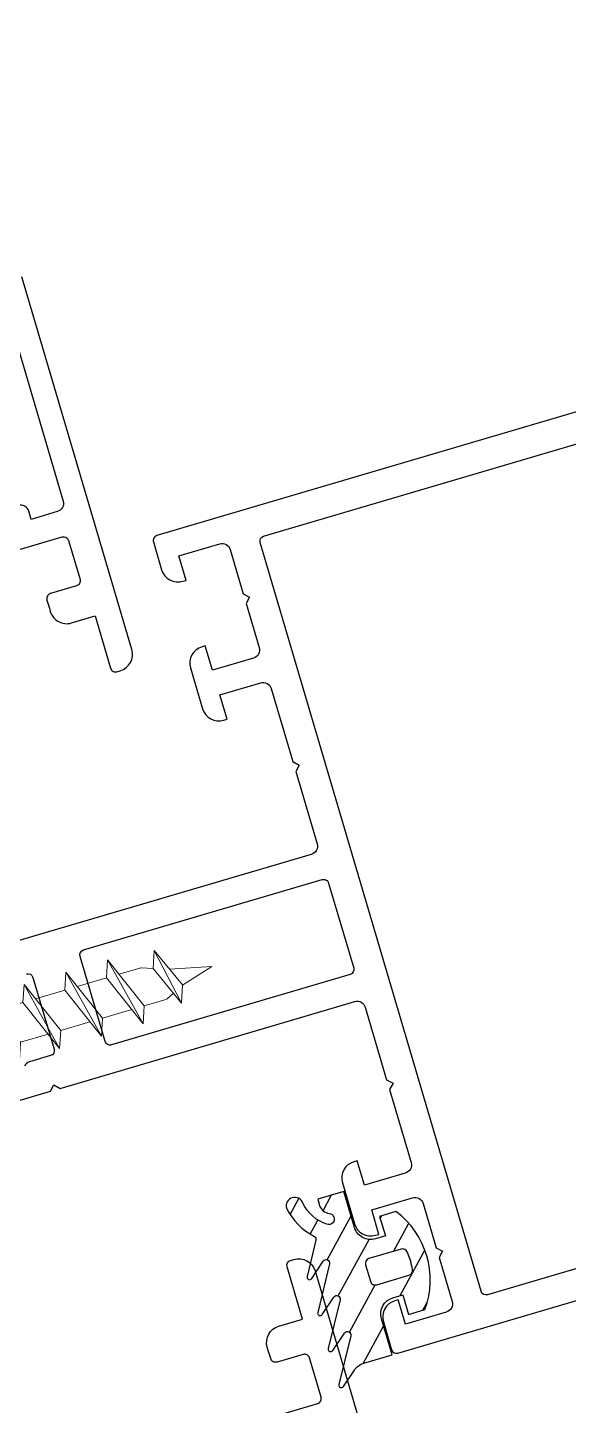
# Model space of a CAD drawing. Header units: millimetres. Extents: x 62878 to 70819, y -67946 to -61850.
# Drawn here: x 63325.11 to 63328.28, y -64382.08 to -64374 of the extents above; entities that cross this region are included whole.
import ezdxf

# ---------------------------------------------------------------- set-up
doc = ezdxf.new("R2010")
doc.units = ezdxf.units.MM
doc.layers.add('DOGRAMA', color=171, linetype='Continuous', lineweight=0)

# ---------------------------------------------------------------- blocks, each defined once
blk = doc.blocks.new('a2we')
at = {"lineweight": 5, "ltscale": 0.5}
for p, q in [((-196.0144480926461, -415.2868589025547), (-196.5925912144022, -417.2488821181558)), ((-196.0144480926461, -415.2868589025547), (-195.4639709594615, -417.7110762494052)), ((-197.5747968978259, -417.6063757508618), (-196.5747276986959, -417.2423803302317)), ((-194.1582851917165, -418.2620245979042), (-197.5747968978259, -417.6063757508618)), ((-195.1583543907882, -418.6260200186506), (-197.5747968978259, -417.6063757508618)), ((-196.8896500078097, -417.895480952812), (-197.0961171580722, -418.3448917148726)), ((-196.5747276986959, -417.2423803302317), (-194.1582851917165, -418.2620245979042)), ((-197.1143788935161, -419.7428166739272), (-197.1143788935161, -418.4283854465556)), ((-194.1582851917165, -418.2620245979042), (-195.1583543907882, -418.6260200186506)), ((-195.1583543907882, -418.6260200186506), (-194.9264251741961, -419.2953524503964)), ((-194.9154016761394, -420.634479622855), (-194.9154016761394, -419.3608343693425)), ((-198.1144480926461, -420.1068120946153), (-197.1143788935161, -419.7428166739268)), ((-194.9154016761721, -421.4039929561312), (-198.1144480926461, -420.1068120946153)), ((-193.9153324771005, -421.0399975355008), (-198.1144480926461, -420.1068120946153)), ((-197.1143788935161, -419.7428166739268), (-193.9153324771005, -421.0399975355008)), ((-197.1143788935161, -419.7428166739268), (-193.9153324771005, -421.0399975355008)), ((-197.1143788935161, -422.2969096404012), (-197.1143788935162, -420.512330007273)), ((-193.9153324771005, -421.0399975355008), (-194.9154016761721, -421.4039929561312)), ((-194.9154016761721, -423.1885725893157), (-194.9154016761721, -421.4039929561312)), ((-198.1144480926461, -422.6609050610894), (-197.1143788935161, -422.2969096404012)), ((-194.9154016761721, -423.9580859226053), (-198.1144480926461, -422.6609050610894)), ((-193.9153324771005, -423.594090501975), (-198.1144480926461, -422.6609050610894)), ((-197.1143788935161, -422.2969096404012), (-193.9153324771005, -423.594090501975)), ((-197.1143788935161, -422.2969096404012), (-193.9153324771005, -423.594090501975)), ((-197.1143788935161, -424.8510026068752), (-197.1143788935162, -423.0664229737469)), ((-193.9153324771005, -423.594090501975), (-194.9154016761721, -423.9580859226053)), ((-194.9154016761721, -425.7426655557898), (-194.9154016761721, -423.9580859226053)), ((-198.1144480926461, -425.2149980275636), (-197.1143788935161, -424.8510026068752)), ((-197.1143788935161, -424.8510026068752), (-193.9153324771005, -426.1481834684492)), ((-197.1143788935161, -424.8510026068752), (-193.9153324771005, -426.1481834684492)), ((-194.9154016761721, -426.5121788890793), (-198.1144480926461, -425.2149980275636)), ((-193.9153324771005, -426.1481834684492), (-198.1144480926461, -425.2149980275636)), ((-197.1143788935161, -427.3050955733496), (-197.1143788935162, -425.6205159402211)), ((-193.9153324771005, -426.1481834684492), (-194.9154016761721, -426.5121788890793)), ((-194.9154016761721, -428.1967585222638), (-194.9154016761721, -426.5121788890793)), ((-198.1144480926461, -427.669090994038), (-197.1143788935161, -427.3050955733496)), ((-197.1143788935161, -427.3050955733496), (-193.9153324771005, -428.6022764349236)), ((-197.1143788935161, -427.3050955733496), (-193.9153324771005, -428.6022764349236)), ((-194.9154016761721, -428.9662718555534), (-198.1144480926461, -427.669090994038)), ((-193.9153324771005, -428.6022764349236), (-198.1144480926461, -427.669090994038)), ((-197.1143788935161, -429.5591885398237), (-197.1143788935161, -428.0237477951896)), ((-193.9153324771005, -428.6022764349236), (-194.9154016761721, -428.9662718555534)), ((-194.9154016761721, -430.450851488738), (-194.9154016761721, -428.9662718555534)), ((-198.1144480926461, -429.9231839605702), (-197.1143788935161, -429.5591885398237)), ((-194.9154016761721, -431.2203648220857), (-198.1144480926461, -429.9231839605702)), ((-193.9153324771005, -430.8563694013976), (-198.1144480926461, -429.9231839605702)), ((-197.1143788935161, -429.5591885398237), (-193.9153324771005, -430.8563694013976)), ((-197.1143788935161, -429.5591885398237), (-193.9153324771005, -430.8563694013976)), ((-197.1143788935161, -431.8132815063559), (-197.1143788935161, -430.2778407616635)), ((-193.9153324771005, -430.8563694013976), (-194.9154016761721, -431.2203648220857)), ((-194.9154016761721, -432.7049444552304), (-194.9154016761721, -431.2203648220857)), ((-198.1144480926461, -432.177276926986), (-197.1143788935161, -431.8132815063559)), ((-194.9154016761721, -433.4744577885599), (-198.1144480926461, -432.177276926986)), ((-193.9153324771005, -433.1104623678716), (-198.1144480926461, -432.177276926986)), ((-197.1143788935161, -431.8132815063559), (-193.9153324771005, -433.1104623678716)), ((-197.1143788935161, -431.8132815063559), (-193.9153324771005, -433.1104623678716)), ((-197.1143788935161, -434.0673744728301), (-197.1143788935161, -432.5319337281958)), ((-193.9153324771005, -433.1104623678716), (-194.9154016761721, -433.4744577885599)), ((-198.1144480926461, -434.4313698935184), (-197.1143788935161, -434.0673744728301)), ((-197.1143788935161, -434.0673744728301), (-193.9153324771005, -435.364555334404)), ((-197.1143788935161, -434.0673744728301), (-193.9153324771005, -435.364555334404)), ((-194.9154016761721, -434.9590374217446), (-194.9154016761721, -433.4744577885599)), ((-194.9154016761721, -435.7285507550341), (-198.1144480926461, -434.4313698935184)), ((-193.9153324771005, -435.364555334404), (-198.1144480926461, -434.4313698935184)), ((-197.1143788935161, -436.3642339800811), (-197.1143788935161, -434.7860266946118)), ((-193.9153324771005, -435.364555334404), (-194.9154016761721, -435.7285507550341)), ((-198.1144480926461, -436.7282294008277), (-197.1143788935161, -436.3642339800811)), ((-197.1143788935161, -436.3642339800811), (-193.9153324771005, -437.6614148416551)), ((-197.1143788935161, -436.3642339800811), (-193.9153324771005, -437.6614148416551)), ((-194.9154016761721, -437.2558969289955), (-194.9154016761721, -435.7285507550341)), ((-194.9154016761721, -438.0254102623434), (-198.1144480926461, -436.7282294008277)), ((-193.9153324771005, -437.6614148416551), (-198.1144480926461, -436.7282294008277)), ((-197.1143788935161, -438.6610934873901), (-197.1143788935161, -437.1337473134849)), ((-193.9153324771005, -437.6614148416551), (-194.9154016761721, -438.0254102623434)), ((-194.9154016761721, -439.5527564362646), (-194.9154016761721, -438.0254102623434)), ((-198.1144480926461, -439.0250889080787), (-197.1143788935161, -438.6610934873901)), ((-197.1143788935161, -438.6610934873901), (-193.9153324771005, -439.9582743489061)), ((-197.1143788935161, -438.6610934873901), (-193.9153324771005, -439.9582743489061)), ((-194.9154016761721, -440.3222697695944), (-198.1144480926461, -439.0250889080787)), ((-193.9153324771005, -439.9582743489061), (-198.1144480926461, -439.0250889080787)), ((-197.1143788935161, -440.9579529946993), (-197.1143788935161, -439.430606820736)), ((-193.9153324771005, -439.9582743489061), (-194.9154016761721, -440.3222697695944)), ((-194.9154016761721, -441.849615943574), (-194.9154016761721, -440.3222697695944)), ((-198.1144480926461, -441.3219484153295), (-197.1143788935161, -440.9579529946993)), ((-194.9154016761721, -442.6191292769035), (-198.1144480926461, -441.3219484153295)), ((-193.9153324771005, -442.2551338562151), (-198.1144480926461, -441.3219484153295)), ((-197.1143788935161, -440.9579529946993), (-193.9153324771005, -442.2551338562151)), ((-197.1143788935161, -443.2537258831643), (-197.1143788935161, -441.7274663280053)), ((-193.9153324771005, -442.2551338562151), (-194.9154016761721, -442.6191292769035)), ((-194.9154016761721, -444.1453888320787), (-194.9154016761721, -442.6191292769035)), ((-198.1144480926461, -443.6177213039109), (-197.1143788935161, -443.2537258831643)), ((-194.9154016761721, -444.9149021654266), (-198.1144480926461, -443.6177213039109)), ((-193.9153324771005, -444.5509067447383), (-198.1144480926461, -443.6177213039109)), ((-197.1143788935161, -443.2537258831643), (-193.9153324771005, -444.5509067447383)), ((-197.1143788935161, -445.5538642814245), (-197.1143788935161, -444.0232392165685)), ((-193.9153324771005, -444.5509067447383), (-194.9154016761721, -444.9149021654266)), ((-194.9154016761721, -446.4455272302989), (-194.9154016761721, -444.9149021654266)), ((-198.1144480926461, -445.9178597020545), (-197.1143788935161, -445.5538642814245)), ((-193.9153324771005, -446.8510451429402), (-198.1144480926461, -445.9178597020545)), ((-194.9154016761721, -447.2150405636282), (-198.1144480926461, -445.9178597020545)), ((-197.1143788935161, -445.5538642814245), (-193.9153324771005, -446.8510451429402)), ((-197.1143788935161, -445.5538642814245), (-193.9153324771005, -446.8510451429402)), ((-197.1143788935161, -447.8540026795677), (-197.1143788935161, -446.3233776147298)), ((-193.9153324771005, -446.8510451429402), (-194.9154016761721, -447.2150405636282)), ((-194.9154016761721, -448.7456656284821), (-194.9154016761721, -447.2150405636282)), ((-197.1143788935161, -447.8540026795677), (-198.1144480926461, -448.2179981003141)), ((-194.9154016761721, -449.5151789618299), (-198.1144480926461, -448.2179981003141)), ((-198.1144480926461, -448.2179981003141), (-193.9153324771005, -449.1511835411412)), ((-193.9153324771005, -449.1511835411412), (-197.1143788935161, -447.8540026795677)), ((-197.1143788935161, -450.1541410778275), (-197.1143788935161, -448.6235160129718)), ((-193.9153324770423, -449.1511835411412), (-194.9154016761721, -449.5151789618299)), ((-198.1144480926461, -450.5181364984577), (-197.1143788935161, -450.1541410778275)), ((-197.1143788935161, -450.1541410778275), (-193.9153324770423, -451.4513219393434)), ((-194.9154016761723, -451.0458040266858), (-194.9154016761721, -449.5151789618299)), ((-194.9154016761721, -451.8153173600317), (-198.1144480926461, -450.5181364984577)), ((-193.9153324770423, -451.4513219393434), (-198.1144480926461, -450.5181364984577)), ((-197.1143788935161, -453.2868589025547), (-197.1143788935162, -450.9236544111328)), ((-193.9153324770423, -451.4513219393434), (-194.9154016761721, -451.8153173600317)), ((-194.9154016761721, -453.2868589025547), (-194.9154016761721, -451.8153173600317)), ((-192.7980524524961, -453.2868589025547), (-199.230843732796, -453.2868589025547)), ((-199.230843732796, -454.5827171301502), (-199.230843732796, -453.2868589025547)), ((-192.7980524524961, -454.5827171301502), (-192.7980524524961, -453.2868589025547))]:
    blk.add_line(p, q, dxfattribs=at)
blk.add_lwpolyline([(-196.4690204826777, -455.6637351848848), (-196.1125089353335, -455.3998333582319), (-195.9163872499585, -455.3998333582319), (-195.5598757026143, -455.6637351848848)], dxfattribs=at)
for centre, radius, start, end in [((-196.9143788935627, -418.4283854465556), 0.2, 155.3251238657465, 180), ((-195.115401676151, -419.3608343693425), 0.2, 0, 19.11162363728389), ((-195.6603624057317, -449.5292358589606), 6.187568978619671, 234.757305859688, 262.4904896380407), ((-196.3685337795604, -449.5292358589606), 6.187568978619673, 277.5095103619591, 305.2426941403116)]:
    blk.add_arc(centre, radius, start, end, dxfattribs=at)

msp = doc.modelspace()

# ---------------------------------------------------------------- hatches: boundary and pattern name
at = {"layer": 'DOGRAMA', "lineweight": -2}
h = msp.add_hatch(dxfattribs=at)
h.set_pattern_fill('ANSI31', color=256, scale=0.05, angle=433.5057849383392, style=0)
h.set_pattern_definition([(61.42665841833924, (63365.28645389422, -64482.60792992414), (0.1394151397588898, -0.07592747398675415), [])])
edge = h.paths.add_edge_path()
edge.add_arc((63327.10653663707, -64381.92854811017), 0.1000000000081943, 106.42665842642921, 146.4266584264334, ccw=False)
edge.add_line((63327.07825785974, -64381.8326298598), (63327.24427123171, -64381.78368552274))
edge.add_line((63327.24427123171, -64381.78368552274), (63327.18205792164, -64381.57266537192))
edge.add_arc((63327.27797617199, -64381.5443865946), 0.09999999999111438, 106.42665842078961, 196.4266584207896, ccw=False)
edge.add_line((63327.24969739468, -64381.44846834424), (63327.30724834484, -64381.43150107785))
edge.add_line((63327.30724834484, -64381.43150107785), (63327.34118287765, -64381.5466029783))
edge.add_line((63327.34118287765, -64381.5466029783), (63327.43710112805, -64381.51832420098))
edge.add_arc((63326.96859179463, -64381.34368455915), 0.4999999999998258, 339.5567607732767, 413.2965560652846)
edge.add_line((63327.26742846415, -64380.94281469878), (63327.17151021376, -64380.9710934761))
edge.add_line((63327.17151021376, -64380.9710934761), (63327.20544474653, -64381.08619537656))
edge.add_line((63327.20544474653, -64381.08619537656), (63327.14789379634, -64381.10316264293))
edge.add_arc((63327.11961501901, -64381.00724439257), 0.1000000000022085, 196.4266584236094, 286.426658427608, ccw=False)
edge.add_line((63327.02369676864, -64381.03552316989), (63326.96148345857, -64380.8245030191))
edge.add_line((63326.96148345857, -64380.8245030191), (63326.80851782373, -64380.86960060072))
edge.add_line((63326.80851782373, -64380.86960060072), (63326.81968211375, -64380.90746854513))
edge.add_arc((63326.88202897648, -64380.88908733987), 0.06500000000186508, 196.4266584254904, 264.835993943351)
edge.add_arc((63326.87323625023, -64380.98638026274), 0.03268943072209715, -109.00362070029507, 84.83599392961202, ccw=False)
edge.add_arc((63326.93901178561, -64380.78723731337), 0.2424115900664087, 206.1173526477966, 251.6241250548385, ccw=False)
edge.add_arc((63326.67375654503, -64380.90936030384), 0.05002797726204258, 17.94126347117076, 195.4544997789089)
edge.add_arc((63326.95890568474, -64380.75811037414), 0.371781240138098, 206.2751588445242, 242.9266793342468)
edge.add_arc((63326.77817163202, -64381.10549899813), 0.01999999998452339, -13.573341504504015, 54.81232138208941, ccw=False)
edge.add_line((63326.79761303805, -64381.11019279523), (63326.74597227391, -64381.32408552148))
edge.add_arc((63326.76055332842, -64381.32760586932), 0.01499999998906584, 166.426658431449, 326.4266584311871)
edge.add_line((63326.77305100788, -64381.33590092856), (63326.84113885627, -64381.23331695916))
edge.add_arc((63326.85780242889, -64381.24437703815), 0.01999999998832347, -13.573341565289809, 146.426658431136, ccw=False)
edge.add_line((63326.87724383491, -64381.24907083527), (63326.80818558399, -64381.53510567227))
edge.add_arc((63326.82276663849, -64381.53862602013), 0.01499999997833555, 166.4266583643722, 326.4266583541371)
edge.add_line((63326.83526431793, -64381.54692107938), (63326.90335216637, -64381.44433710993))
edge.add_arc((63326.92001573897, -64381.45539718893), 0.01999999998022275, -13.57334159044359, 146.4266583907155, ccw=False)
edge.add_line((63326.93945714499, -64381.46009098606), (63326.87039889408, -64381.74612582306))
edge.add_arc((63326.88497994859, -64381.74964617091), 0.01499999999077344, 166.4266584044331, 326.4266584080313)
edge.add_line((63326.89747762804, -64381.75794123016), (63326.96556547644, -64381.65535726072))
edge.add_arc((63326.98222904906, -64381.66641733972), 0.01999999999840927, -13.573341575767813, 146.4266584252961, ccw=False)
edge.add_line((63327.0016704551, -64381.67111113685), (63326.93261220416, -64381.95714597385))
edge.add_arc((63326.94719325869, -64381.96066632172), 0.0150000000100417, 166.4266583364305, 326.4266583693022)
edge.add_line((63326.95969093816, -64381.96896138099), (63327.02321877395, -64381.87324771516))
edge = h.paths.add_edge_path(flags=16)
edge.add_line((63327.29761088704, -64381.16327824879), (63327.1090297984, -64381.21887603744))
edge.add_arc((63327.11751343158, -64381.24765151255), 0.02999999999042762, 106.4266583957038, 196.4266583957038)
edge.add_line((63327.08873795647, -64381.25613514573), (63327.11701673379, -64381.3520533961))
edge.add_arc((63327.1457922089, -64381.3435697629), 0.03000000000357925, 196.4266584317607, 286.4266584317606)
edge.add_line((63327.15427584211, -64381.37234523801), (63327.34285693074, -64381.31674744937))
edge.add_arc((63327.33437329756, -64381.28797197423), 0.03000000001834351, 286.4266583799852, 368.6602242046206)
edge.add_arc((63326.96859179455, -64381.34368455925), 0.4000000001183165, 8.660224260478362, 24.19309259668457)
edge.add_arc((63327.30609452025, -64381.19205372388), 0.02999999999782634, 24.19309262209532, 106.4266584529488)

# ---------------------------------------------------------------- linework, layer by layer
at = {"layer": 'DOGRAMA', "lineweight": -2, "ltscale": 0.5}
for points in [[(63335.9747329508, -64373.99698403518), (63325.86494936211, -64376.97756716429, 0.4142135623732619), (63325.8446575202, -64377.01482627257), (63325.89273144161, -64377.1778872982, 0.4142135623730951), (63326.01692846932, -64377.24552677125), (63326.03611211938, -64377.23987101577), (63325.99369395337, -64377.09599364024), (63326.23348957931, -64377.02529669696, -0.4142135623730951), (63326.29558809316, -64377.05911643348), (63326.37194079192, -64377.3180957095), (63326.4091999002, -64377.33838755138), (63326.38890805832, -64377.37564665971), (63326.46526075705, -64377.63462593568, -0.4142135623730951), (63326.43144102052, -64377.69672444952), (63326.19164539463, -64377.76742139281), (63326.14922722865, -64377.62354401727), (63326.13004357859, -64377.62919977274, 0.4142135623728953), (63326.06240410553, -64377.75339680043), (63326.13310104884, -64377.99319242632, 0.4142135623729619), (63326.25729807653, -64378.06083189938), (63326.27648172656, -64378.0551761439), (63326.23406356062, -64377.91129876835), (63326.47385918652, -64377.84060182505, -0.4142135623731395), (63326.53595770035, -64377.87442156162), (63326.66232396993, -64378.30304092336), (63326.69958307825, -64378.3233327653), (63326.67929123634, -64378.36059187361), (63326.80460608484, -64378.7856449401, -0.4142135623730951), (63326.77078634832, -64378.84774345394), (63325.04425784171, -64379.35676144561)], [(63324.68581023922, -64375.25282583931, -0.2621398995659221), (63324.93905012646, -64375.4990508115), (63325.31515786477, -64376.7747635414, -0.4142135623730951), (63325.28133812825, -64376.83686205521), (63325.12786892766, -64376.88210809893), (63325.11372953901, -64376.83414897374, 0.4142135623730951), (63325.05163102515, -64376.8003292372), (63325.03244737507, -64376.80598499265, 0.4142135623730951), (63325.01215553315, -64376.84324410096), (63325.0319506773, -64376.91038687625), (63322.41338244227, -64377.68239749699), (63321.92415959472, -64376.0230117656), (63324.5427278297, -64375.25100114486), (63324.56252297384, -64375.31814392013, 0.4142135623730951), (63324.59978208214, -64375.33843576204), (63324.61896573224, -64375.33278000657, 0.3618128521052944), (63324.65455337177, -64375.27960334683)], [(63324.42212474079, -64377.24655993753), (63325.30936855669, -64376.98498124735, -0.4142135623730951), (63325.34662766499, -64377.00527308929), (63325.41449673051, -64377.23547689016, -0.4142135623730951), (63325.3942048886, -64377.27273599846), (63325.24073568804, -64377.31798204216, 0.4142135623730951), (63325.2204438461, -64377.35524115046), (63325.2345832348, -64377.40320027567), (63325.24023899025, -64377.42238392573, 0.4142135623730951), (63325.36443601792, -64377.49002339877), (63325.50351748093, -64377.44901917166), (63325.59400956835, -64377.75595757285, 0.4142135623730951), (63325.63126867667, -64377.77624941476), (63325.65045232676, -64377.7705936593, 0.4142135623730951), (63325.71809179981, -64377.64639663161), (63325.073335677, -64375.45946052324, 0.4142135623730951)], [(63324.41631893421, -64380.48019045022), (63325.24121588734, -64380.23699296532), (63325.26150772926, -64380.19973385702), (63325.29876683755, -64380.22002569892), (63327.02529534417, -64379.71100770721, -0.4142135623730951), (63327.087393858, -64379.74482744375), (63327.21270870654, -64380.16988051026), (63327.24996781484, -64380.19017235217), (63327.22967597292, -64380.2274314605), (63327.35604224249, -64380.65605082225, -0.4142135623730951), (63327.32222250601, -64380.71814933608), (63327.08242688007, -64380.78884627938), (63327.04000871411, -64380.64496890384), (63327.02082506404, -64380.65062465931, 0.4142135623729619), (63326.95318559097, -64380.77482168698), (63327.02388253429, -64381.01461731289, 0.4142135623728953), (63327.14807956196, -64381.08225678593), (63327.16726321202, -64381.07660103048), (63327.12484504605, -64380.93272365494), (63327.36464067196, -64380.86202671163, -0.4142135623730951), (63327.42673918579, -64380.8958464482), (63327.50309188456, -64381.15482572417), (63327.54035099288, -64381.17511756609), (63327.52005915093, -64381.21237667438), (63327.59641184968, -64381.47135595039, -0.4142135623730951), (63327.56259211319, -64381.53345446422), (63327.32279648726, -64381.60415140753), (63327.28037832127, -64381.46027403195), (63327.26119467123, -64381.46592978742, 0.4142135623728953), (63327.19355519818, -64381.59012681509), (63327.24162911963, -64381.75318784073, 0.4142135623729288), (63327.27888822792, -64381.77347968264), (63337.38867181658, -64378.79289655351, 0.4142135623729288)], [(63325.10081539635, -64379.54859794637, -0.4142135623729288), (63325.13807450464, -64379.56888978825), (63325.26250112487, -64379.99093008989, -0.4142135623725959), (63325.24220928293, -64380.02818919817), (63325.11819722747, -64380.0647506376, 0.1989123673796753), (63325.08842633585, -64380.08879559777)], [(63325.92089993849, -64382.330227207), (63326.80814375441, -64382.06864851681, 0.4142135623730951), (63326.82843559634, -64382.03138940853), (63326.76056653078, -64381.80118560765, 0.4142135623730951), (63326.72330742247, -64381.78089376574), (63326.56983822189, -64381.82613980946, -0.4142135623730951), (63326.53257911358, -64381.80584796752), (63326.51843972492, -64381.75788884233), (63326.51278396944, -64381.73870519227, -0.4142135623730951), (63326.58042344248, -64381.61450816458), (63326.71950490553, -64381.57350393747), (63326.62901281812, -64381.26656553629, -0.4142135623730951), (63326.64930466003, -64381.22930642799), (63326.6684883101, -64381.22365067252, -0.4142135623730951), (63326.79268533781, -64381.29129014559), (63327.43744146059, -64383.47822625395, -0.4142135623730951)]]:
    msp.add_lwpolyline(points, format="xyb", dxfattribs=at)
msp.add_lwpolyline([(63333.72359674118, -64374.8483275414), (63334.05931061743, -64374.74935182081), (63335.85298189932, -64374.22053868498, -0.4142135623730953), (63335.89024100763, -64374.24083052689), (63337.18540900869, -64378.63388639373, -0.4142135623730951), (63337.16511716678, -64378.67114550204), (63335.37144588491, -64379.19995863785), (63335.03573200861, -64379.29893435845), (63327.80349593095, -64381.43115416809, -0.4142135623730951), (63327.76623682265, -64381.41086232614), (63326.47106882158, -64377.01780645933, -0.4142135623722071), (63326.49136066346, -64376.98054735106)], format="xyb", close=True, dxfattribs=at)
at = {"layer": 'DOGRAMA', "lineweight": -2, "ltscale": 5}
msp.add_lwpolyline([(63325.43480958678, -64379.40842704785), (63326.8352160421, -64378.99555689904, -0.4142135623730951), (63326.8724751504, -64379.01584874094), (63327.01952479246, -64379.5146236429, -0.4142135623730951), (63326.99923295055, -64379.55188275117), (63325.59882649518, -64379.96475289999, -0.4142135623730951), (63325.56156738688, -64379.94446105807), (63325.4145177448, -64379.44568615616, -0.4142135623730951)], format="xyb", close=True, dxfattribs=at)
at = {"layer": 'DOGRAMA', "lineweight": -2}
for points in [[(63327.02321877395, -64381.87324771516, -0.176326980708443), (63327.07825785974, -64381.8326298598), (63327.24427123171, -64381.78368552274), (63327.18205792164, -64381.57266537192, -0.4142135623726288), (63327.24969739468, -64381.44846834424), (63327.30724834484, -64381.43150107785), (63327.34118287765, -64381.5466029783), (63327.43710112805, -64381.51832420098, 0.3333333333332321), (63327.26742846415, -64380.94281469878), (63327.17151021376, -64380.9710934761), (63327.20544474653, -64381.08619537656), (63327.14789379634, -64381.10316264293, -0.4142135623730951), (63327.02369676864, -64381.03552316989), (63326.96148345857, -64380.8245030191), (63326.80851782373, -64380.86960060072), (63326.81968211375, -64380.90746854513, 0.3076847592325163), (63326.87617852571, -64380.95382351389, -1.128701775594264), (63326.86259165942, -64381.01728805411, -0.2012120834862478), (63326.72135180204, -64380.89394959265, 0.9785310008383128), (63326.62553746081, -64380.9226914113, 0.1612998685773607), (63326.78969676355, -64381.08915362133, -0.3075716929248266), (63326.79761303805, -64381.11019279523), (63326.74597227391, -64381.32408552148, 0.8390996311771568), (63326.77305100788, -64381.33590092856), (63326.84113885627, -64381.23331695916, -0.8390996311749109), (63326.87724383491, -64381.24907083527), (63326.80818558399, -64381.53510567227, 0.8390996311813727), (63326.83526431793, -64381.54692107938), (63326.90335216637, -64381.44433710993, -0.8390996311751685), (63326.93945714499, -64381.46009098606), (63326.87039889408, -64381.74612582306, 0.8390996311750223), (63326.89747762804, -64381.75794123016), (63326.96556547644, -64381.65535726072, -0.8390996311790603), (63327.0016704551, -64381.67111113685), (63326.93261220416, -64381.95714597385, 0.8390996311813727), (63326.95969093816, -64381.96896138099)], [(63327.29761088704, -64381.16327824879), (63327.1090297984, -64381.21887603744, 0.414213562374205), (63327.08873795647, -64381.25613514573), (63327.11701673379, -64381.3520533961, 0.4142135623730951), (63327.15427584211, -64381.37234523801), (63327.34285693074, -64381.31674744937, 0.3750467088372598), (63327.36403125728, -64381.28345473764, 0.0678788880673013), (63327.3334596061, -64381.17975933182, 0.3750467088370437)]]:
    msp.add_lwpolyline(points, format="xyb", close=True, dxfattribs=at)

# ---------------------------------------------------------------- block references
at = {"layer": 'DOGRAMA', "linetype": 'ByBlock', "lineweight": -2, "xscale": -0.09999999999204405, "yscale": 0.09999999999854481, "zscale": 0.1, "rotation": 286.4266584109327}
msp.add_blockref('a2we', (63360.47800791992, -64348.95933866431), dxfattribs=at)

doc.saveas('drawing.dxf')
